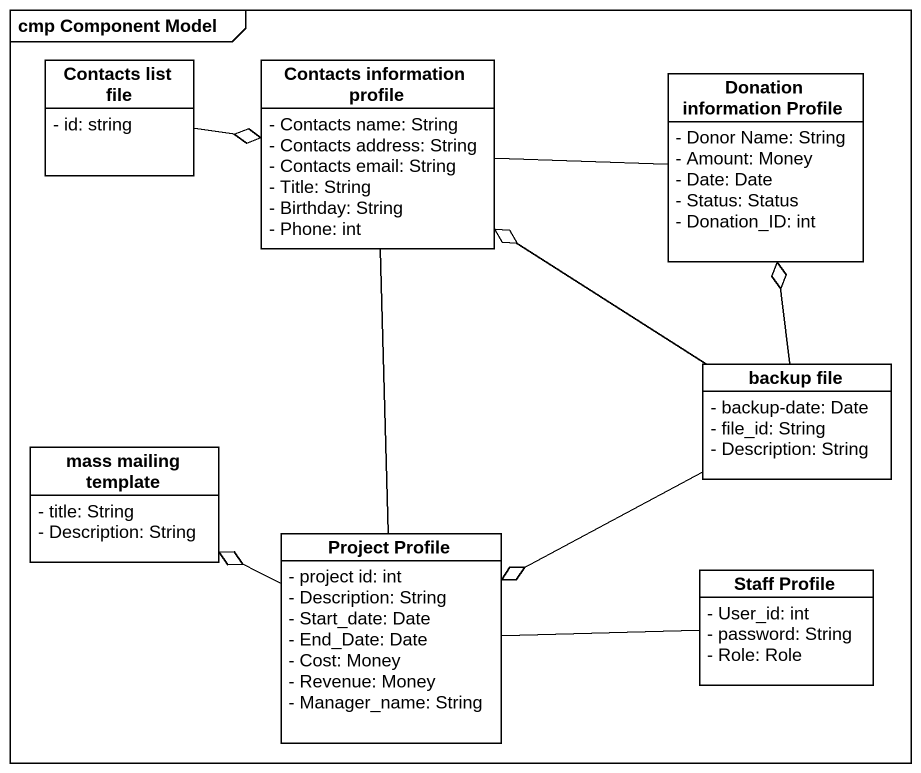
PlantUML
@startuml
mainframe cmp Component Model
hide circle
hide empty members
skinparam classAttributeIconSize 0
class "Contacts list file" as Contacts_list_file {
  - id: string
}
class "Contacts information profile" as Contacts_information_profile {
  - Contacts name: String
  - Contacts address: String
  - Contacts email: String
  - Title: String
  - Birthday: String
  - Phone: int
}
class "Donation information Profile" as Donation_information_Profile {
  - Donor Name: String
  - Amount: Money
  - Date: Date
  - Status: Status
  - Donation_ID: int
}
class "backup file" as backup_file {
  - backup-date: Date
  - file_id: String
  - Description: String
}
class "mass mailing template" as mass_mailing_template {
  - title: String
  - Description: String
}
class "Project Profile" as Project_Profile {
  - project id: int
  - Description: String
  - Start_date: Date
  - End_Date: Date
  - Cost: Money
  - Revenue: Money
  - Manager_name: String
}
class "Staff Profile" as Staff_Profile {
  - User_id: int
  - password: String
  - Role: Role
}
Contacts_list_file -right-o Contacts_information_profile
Contacts_information_profile -right- Donation_information_Profile
Contacts_information_profile -- Project_Profile
backup_file -up-o Contacts_information_profile
backup_file -up-o Donation_information_Profile
backup_file -left-o Project_Profile
Project_Profile -left-o mass_mailing_template
Project_Profile -right- Staff_Profile
@enduml
